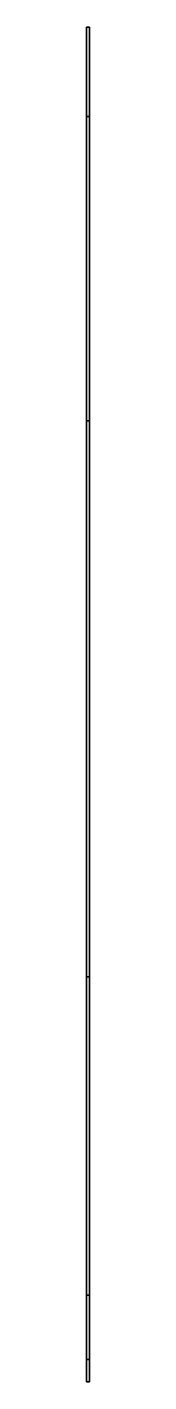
# Model space of a CAD drawing. Extents: x -1.24 to 1.24, y -3.21 to 1.64.
# Drawn here: x -1.24 to -1.23, y -3.21 to 1.64 of the extents above.
import ezdxf

# ---------------------------------------------------------------- set-up
doc = ezdxf.new("R2010")
doc.units = 0
doc.layers.add('SIDE_SCREENS', color=3, linetype='CONTINUOUS')

msp = doc.modelspace()

# ---------------------------------------------------------------- linework, layer by layer
at = {"layer": 'SIDE_SCREENS'}
for points in [[(-1.24, 1.64, 0.69), (-1.24, 1.32, 0.43), (-1.24, -3.13, 0.43), (-1.24, -3.21, 0.51)], [(-1.23, 1.32, 0.43), (-1.24, 1.32, 0.43), (-1.24, 1.64, 0.69), (-1.23, 1.64, 0.69)], [(-1.23, 1.64, 0.69), (-1.24, 1.64, 0.69), (-1.24, 1.64, 1.22), (-1.23, 1.64, 1.22)], [(-1.24, 1.64, 1.22), (-1.24, 1.64, 0.69), (-1.24, -3.21, 0.51), (-1.24, -3.21, 0.95)], [(-1.24, 0.23, 1.5), (-1.24, 1.64, 1.22), (-1.24, -3.21, 0.95), (-1.24, -2.9, 1.39)], [(-1.23, 1.64, 1.22), (-1.24, 1.64, 1.22), (-1.24, 0.23, 1.5), (-1.23, 0.23, 1.5)], [(-1.23, -3.21, 0.51), (-1.23, -3.13, 0.43), (-1.23, 1.32, 0.43), (-1.23, 1.64, 0.69)], [(-1.23, -3.21, 0.95), (-1.23, -3.21, 0.51), (-1.23, 1.64, 0.69), (-1.23, 1.64, 1.22)], [(-1.23, -2.9, 1.39), (-1.23, -3.21, 0.95), (-1.23, 1.64, 1.22), (-1.23, 0.23, 1.5)], [(-1.23, -3.13, 0.43), (-1.24, -3.13, 0.43), (-1.24, 1.32, 0.43), (-1.23, 1.32, 0.43)], [(-1.24, 0.23, 1.5), (-1.24, 0.23, 1.5), (-1.24, -2.9, 1.39), (-1.24, -1.76, 1.5)], [(-1.23, 0.23, 1.5), (-1.24, 0.23, 1.5), (-1.24, -1.76, 1.5), (-1.23, -1.76, 1.5)], [(-1.23, -1.76, 1.5), (-1.23, -2.9, 1.39), (-1.23, 0.23, 1.5)], [(-1.24, -1.76, 1.5), (-1.24, -2.9, 1.39), (-1.23, -2.9, 1.39), (-1.23, -1.76, 1.5)], [(-1.24, -2.9, 1.39), (-1.24, -3.21, 0.95), (-1.23, -3.21, 0.95), (-1.23, -2.9, 1.39)], [(-1.24, -3.21, 0.51), (-1.24, -3.13, 0.43), (-1.23, -3.13, 0.43), (-1.23, -3.21, 0.51)], [(-1.24, -3.21, 0.95), (-1.24, -3.21, 0.51), (-1.23, -3.21, 0.51), (-1.23, -3.21, 0.95)]]:
    msp.add_3dface(points, dxfattribs=at)

doc.saveas('drawing.dxf')
